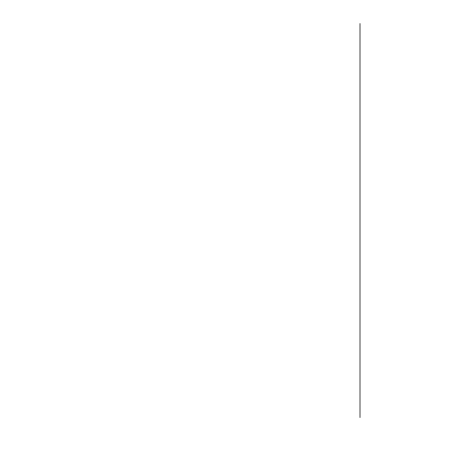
<?xml version="1.0" encoding="UTF-8"?>
<svg xmlns="http://www.w3.org/2000/svg" width="471" height="471" viewBox="0 0 471 471"><rect width="100%" height="100%" fill="white"/><g stroke="black" fill="none" stroke-linecap="round" stroke-linejoin="round"><path stroke-width="0.71" d="M360.003 23.55L360.003 417.536"/></g></svg>
